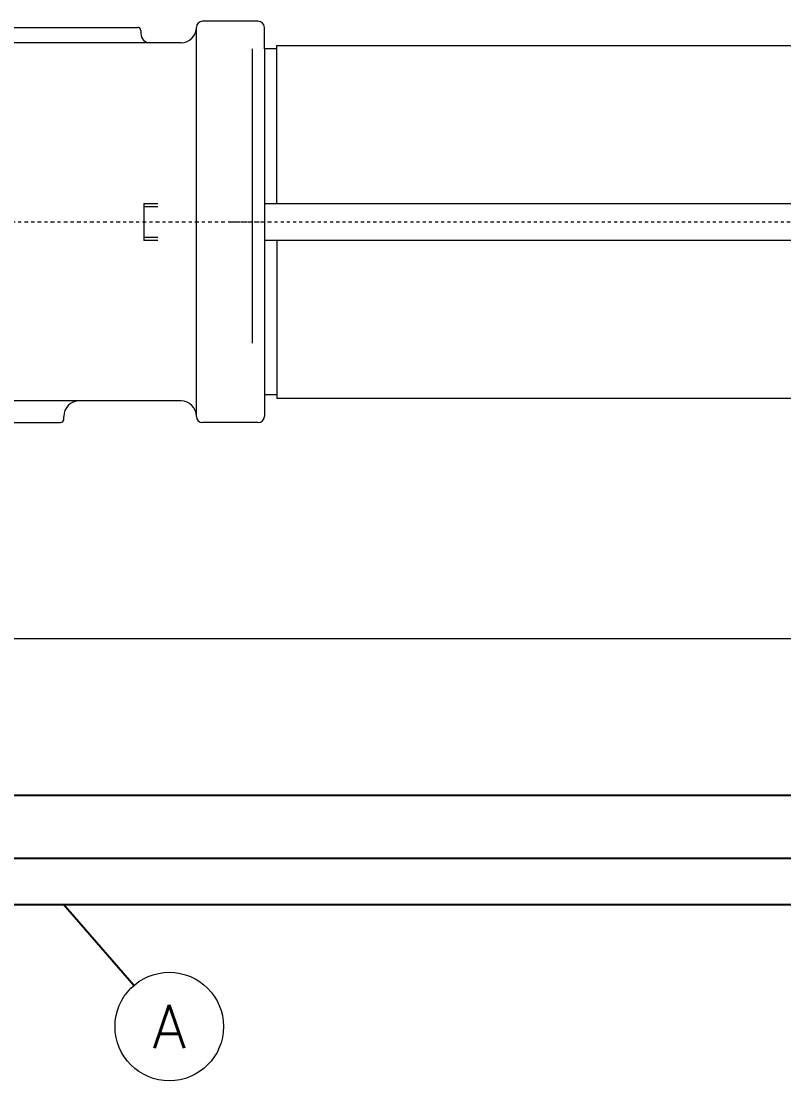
# Model space of a CAD drawing. Header units: millimetres. Extents: x 100 to 940, y 100 to 694.
# Drawn here: x 628.04 to 652.74, y 556.05 to 590.38 of the extents above; entities that cross this region are included whole.
import ezdxf
from ezdxf.enums import TextEntityAlignment as Align

# ---------------------------------------------------------------- set-up
doc = ezdxf.new("R2010")
doc.units = ezdxf.units.MM
for name, pattern in [('CENTER', [2, 1.25, -0.25, 0.25, -0.25]), ('CENTER2', [1.125, 0.75, -0.125, 0.125, -0.125]), ('HIDDEN2', [4.762499999999999, 3.175, -1.5875])]:
    doc.linetypes.add(name, pattern=pattern)
for name, color, linetype, lineweight in [('Centro', 1, 'CENTER', 5), ('contorno', 1, 'Continuous', 9), ('Invisível', 253, 'HIDDEN2', 9), ('SGC-Anotaçoes (Dados da Peça)', 5, 'Continuous', 0)]:
    doc.layers.add(name, color=color, linetype=linetype, lineweight=lineweight)
doc.styles.add('SGC_Anotaçoes_Dados_da_Peça', font='txt.shx')

# ---------------------------------------------------------------- blocks, each defined once
blk = doc.blocks.new('CARCAÇA INTERMEDIÁRIA WHT 40')
at = {"layer": 'Centro'}
blk.add_line((-426.6991018697044, 9073.06903524635), (-120.6991018697043, 9073.06903524635), dxfattribs=at)
at = {"layer": 'contorno'}
for p, q in [((-125.6991018697043, 9138.06903524635), (-143.6991018697044, 9138.06903524635)), ((-242.6991018697043, 9136.06903524635), (-164.6991018697041, 9136.06903524635)), ((-163.6991018697041, 9135.06903524635), (-163.6991018697041, 9134.06903524635)), ((-145.6991018697044, 9010.06903524635), (-145.6991018697044, 9136.06903524635)), ((-145.6991018697044, 9136.06903524635), (-145.6991018697044, 9136.06903524635)), ((-123.6991018697043, 9129.06903524635), (-123.6991018697043, 9136.06903524635)), ((-150.6991018697044, 9131.06903524635), (-404.3745465493676, 9131.06903524635)), ((-123.6991018697043, 9129.06903524635), (-123.6991018697043, 9017.06903524635)), ((-123.6991018697043, 9017.06903524635), (-123.6991018697043, 9010.06903524635)), ((-150.6991018697044, 9015.06903524635), (-404.3745465493676, 9015.06903524635)), ((-188.6991018697043, 9009.06903524635), (-188.6991018697043, 9010.06903524635)), ((-145.6991018697044, 9010.06903524635), (-145.6991018697044, 9010.06903524635)), ((-217.6991018697043, 9008.06903524635), (-189.6991018697043, 9008.06903524635)), ((-125.6991018697043, 9008.06903524635), (-143.6991018697044, 9008.06903524635))]:
    blk.add_line(p, q, dxfattribs=at)
for centre, radius, start, end in [((-143.6991018697044, 9136.06903524635), 2, 90, 180), ((-125.6991018697043, 9136.06903524635), 2, 0, 90), ((-164.6991018697041, 9135.06903524635), 1, 0, 90), ((-160.6991018697041, 9134.06903524635), 3, 180, 270), ((-150.6991018697044, 9136.06903524635), 5, 270, 0), ((-183.6991018697043, 9010.06903524635), 5, 90, 180), ((-150.6991018697044, 9010.06903524635), 5, 0, 90), ((-143.6991018697044, 9010.06903524635), 2, 180, 270), ((-125.6991018697043, 9010.06903524635), 2, 270, 0), ((-189.6991018697043, 9009.06903524635), 1, 270, 0)]:
    blk.add_arc(centre, radius, start, end, dxfattribs=at)
blk = doc.blocks.new('tirante REV')
at = {"layer": 'contorno'}
for p, q in [((-2942.197578407829, 3299.111284650676), (-2942.197578407829, 3287.111284650676)), ((-2942.197578407829, 3299.111284650676), (-2937.697578407829, 3299.111284650676)), ((-2903.197578407851, 3299.111284650676), (-2569.197578407829, 3299.111284650665)), ((-2942.197578407829, 3298.037747150677), (-2937.697578407829, 3298.037747150677)), ((-2942.197578407829, 3288.184822150676), (-2937.697578407829, 3288.184822150676)), ((-2937.697578407829, 3287.111284650676), (-2942.197578407829, 3287.111284650676)), ((-2569.197578407829, 3287.111284650667), (-2903.197578407828, 3287.111284650676))]:
    blk.add_line(p, q, dxfattribs=at)
blk = doc.blocks.new('ESTATOR')
at = {"layer": 'Centro', "linetype": 'CENTER2', "lineweight": 20}
blk.add_line((355.3882410768065, 709.8041173380316), (717.2209701294823, 709.8041173380316), dxfattribs=at)
at = {"layer": 'contorno'}
for p, q in [((370.0956185510231, 765.8041173380316), (366.0956185510231, 765.8041173380316)), ((370.0956185510231, 766.9541173380312), (706.0956185510231, 766.9541173380312)), ((370.0956185510231, 715.8041173380425), (370.0956185510231, 766.9541173380312)), ((370.0956185510231, 703.8041173380207), (370.0956185510231, 652.6541173380319)), ((370.0956185510231, 653.8041173380316), (366.0956185510231, 653.8041173380316)), ((370.0956185510231, 652.6541173380319), (706.0956185510231, 652.6541173380319))]:
    blk.add_line(p, q, dxfattribs=at)
blk = doc.blocks.new('CHASSI FRONTAL')
at = {"layer": 'contorno'}
for p, q in [((-1619.873191491851, 7562.645100778041), (-449.873191491852, 7562.645100778044)), ((-1619.873191491851, 7511.845100778041), (-449.873191491852, 7511.845100778045))]:
    blk.add_line(p, q, dxfattribs=at)

msp = doc.modelspace()

# ---------------------------------------------------------------- linework, layer by layer
msp.add_line((710.3421822343889, 565.296620640044), (497.4094182436975, 565.296620640044))
at = {"color": 2}
for p, q in [((548.4700530498724, 563.2632340716344), (710.3421822343892, 563.2632340716344)), ((548.4700530498724, 561.7658590716345), (710.3421822343892, 561.7658590716345))]:
    msp.add_line(p, q, dxfattribs=at)
at = {"color": 5}
msp.add_line((631.6822841143087, 559.1393894683421), (629.406117642131, 561.7658590716345), dxfattribs=at)
at = {"layer": 'Invisível', "ltscale": 3}
msp.add_line((635.5129081020023, 589.4766206400479), (635.5129081020023, 578.2766206400363), dxfattribs=at)
at = {"layer": 'SGC-Anotaçoes (Dados da Peça)'}
msp.add_circle((632.8334982433803, 557.8110029228734), 1.7578125, dxfattribs=at)

# ---------------------------------------------------------------- block references
at = {"layer": 'contorno', "xscale": 0.1, "yscale": 0.1, "zscale": 0.1}
for name, p in [('CARCAÇA INTERMEDIÁRIA WHT 40', (648.282818288968, -323.4302828846023)), ('ESTATOR', (599.303346246892, 512.8962089062213)), ('tirante REV', (926.2326659427818, 254.5654921749617)), ('CHASSI FRONTAL', (717.800227251184, -185.8878894377606))]:
    msp.add_blockref(name, p, dxfattribs=at)

# ---------------------------------------------------------------- texts
at = {"layer": 'SGC-Anotaçoes (Dados da Peça)', "style": 'SGC_Anotaçoes_Dados_da_Peça'}
msp.add_text('A', height=1.40625, dxfattribs=at).set_placement((632.8334982433803, 557.8110029228734), align=Align.MIDDLE_CENTER)

doc.saveas('drawing.dxf')
